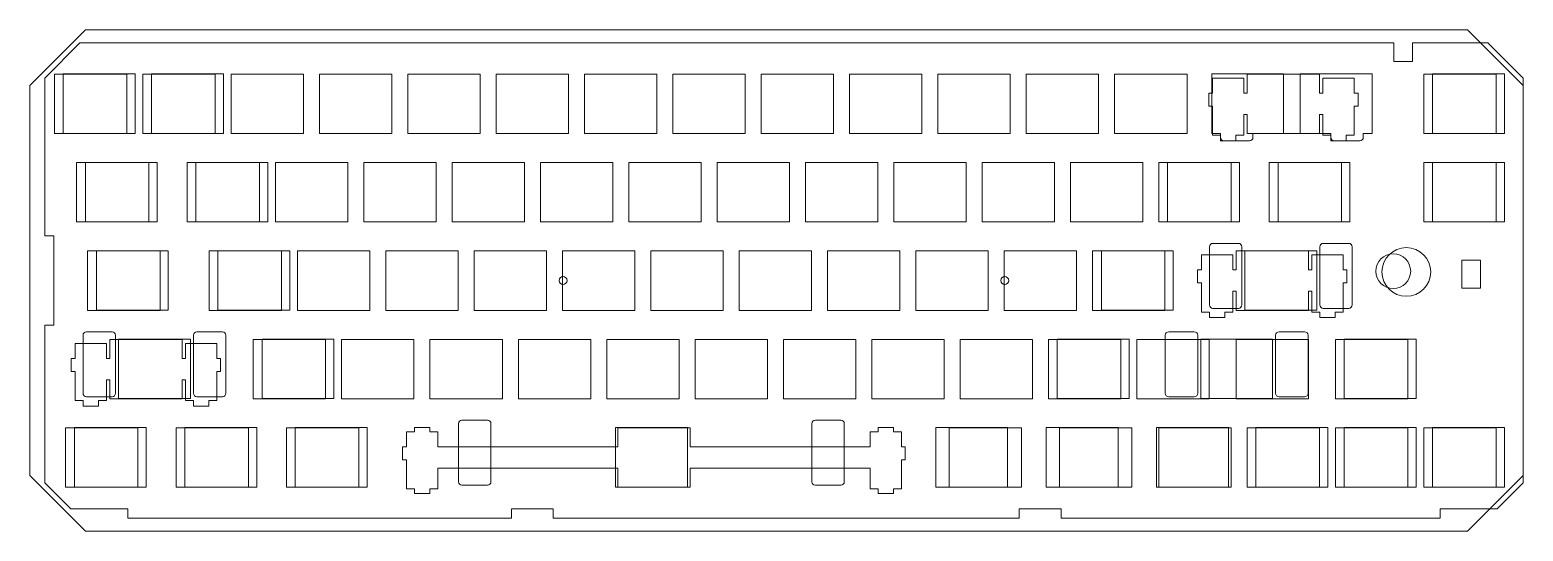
# Model space of a CAD drawing. Header units: millimetres. Extents: x 0 to 322, y 0 to 108.
import ezdxf

# ---------------------------------------------------------------- set-up
doc = ezdxf.new("R2010")
doc.units = ezdxf.units.MM
doc.layers.get('0').update_dxf_attribs({"lineweight": 0})

msp = doc.modelspace()

# ---------------------------------------------------------------- linework, layer by layer
for p, q in [((0, 96), (12, 108)), ((12, 108), (310, 108)), ((310, 108), (322, 96)), ((5.32039, 98.4682), (20.9198, 98.4682)), ((5.32039, 85.6677), (5.32039, 98.4682)), ((20.9198, 98.4682), (20.9198, 85.6677)), ((24.3704, 98.4682), (39.9698, 98.4682)), ((24.3704, 85.6677), (24.3704, 98.4682)), ((39.9698, 98.4682), (39.9698, 85.6677)), ((43.4203, 98.4682), (59.0198, 98.4682)), ((43.4203, 85.6677), (43.4203, 98.4682)), ((59.0198, 98.4682), (59.0198, 85.6677)), ((62.4703, 98.4682), (78.0698, 98.4682)), ((62.4703, 85.6677), (62.4703, 98.4682)), ((78.0698, 98.4682), (78.0698, 85.6677)), ((81.5203, 98.4682), (97.1184, 98.4682)), ((81.5203, 85.6677), (81.5203, 98.4682)), ((97.1184, 98.4682), (97.1184, 85.6677)), ((100.5703, 98.4682), (116.168, 98.4682)), ((100.5703, 85.6677), (100.5703, 98.4682)), ((116.168, 98.4682), (116.168, 85.6677)), ((119.619, 98.4682), (135.22, 98.4682)), ((119.619, 85.6677), (119.619, 98.4682)), ((135.22, 98.4682), (135.22, 85.6677)), ((138.67, 98.4682), (154.27, 98.4682)), ((138.67, 85.6677), (138.67, 98.4682)), ((154.27, 98.4682), (154.27, 85.6677)), ((157.72, 98.4682), (173.32, 98.4682)), ((157.72, 85.6677), (157.72, 98.4682)), ((173.32, 98.4682), (173.32, 85.6677)), ((176.77, 98.4682), (192.37, 98.4682)), ((176.77, 85.6677), (176.77, 98.4682)), ((192.37, 98.4682), (192.37, 85.6677)), ((195.82, 98.4682), (211.42, 98.4682)), ((195.82, 85.6677), (195.82, 98.4682)), ((211.42, 98.4682), (211.42, 85.6677)), ((214.87, 98.4682), (230.47, 98.4682)), ((214.87, 85.6677), (214.87, 98.4682)), ((230.47, 98.4682), (230.47, 85.6677)), ((233.92, 98.4682), (249.52, 98.4682)), ((233.92, 85.6677), (233.92, 98.4682)), ((249.52, 98.4682), (249.52, 85.6677)), ((261.769, 97.5976), (255.02, 97.5976)), ((255.02, 97.5976), (255.02, 94.3672)), ((261.769, 94.3672), (261.769, 97.5976)), ((262.495, 98.4682), (262.495, 94.3672)), ((278.095, 98.4682), (262.495, 98.4682)), ((278.095, 94.3672), (278.095, 98.4682)), ((285.569, 97.5976), (278.82, 97.5976)), ((278.82, 97.5976), (278.82, 94.3672)), ((285.569, 94.3672), (285.569, 97.5976)), ((300.595, 98.4682), (316.195, 98.4682)), ((300.595, 85.6677), (300.595, 98.4682)), ((316.195, 98.4682), (316.195, 85.6677)), ((0, 12), (0, 96)), ((255.02, 94.3672), (254.194, 94.3672)), ((254.194, 94.3672), (254.194, 91.5672)), ((262.495, 94.3672), (261.769, 94.3672)), ((278.82, 94.3672), (278.095, 94.3672)), ((286.395, 94.3672), (285.569, 94.3672)), ((286.395, 91.5672), (286.395, 94.3672)), ((322, 96), (322, 12)), ((254.194, 91.5672), (255.02, 91.5672)), ((255.02, 91.5672), (255.02, 85.2969)), ((285.569, 85.2969), (285.569, 91.5672)), ((285.569, 91.5672), (286.395, 91.5672)), ((261.769, 85.2969), (261.769, 89.7673)), ((261.769, 89.7673), (262.495, 89.7673)), ((262.495, 89.7673), (262.495, 85.6677)), ((278.095, 85.6677), (278.095, 89.7673)), ((278.095, 89.7673), (278.82, 89.7673)), ((278.82, 89.7673), (278.82, 85.2969)), ((20.9198, 85.6677), (5.32039, 85.6677)), ((39.9698, 85.6677), (24.3704, 85.6677)), ((59.0198, 85.6677), (43.4203, 85.6677)), ((78.0698, 85.6677), (62.4703, 85.6677)), ((97.1184, 85.6677), (81.5203, 85.6677)), ((116.168, 85.6677), (100.5703, 85.6677)), ((135.22, 85.6677), (119.619, 85.6677)), ((154.27, 85.6677), (138.67, 85.6677)), ((173.32, 85.6677), (157.72, 85.6677)), ((192.37, 85.6677), (176.77, 85.6677)), ((211.42, 85.6677), (195.82, 85.6677)), ((230.47, 85.6677), (214.87, 85.6677)), ((249.52, 85.6677), (233.92, 85.6677)), ((255.02, 85.2969), (256.743, 85.2969)), ((256.743, 85.2969), (256.743, 84.0982)), ((256.743, 84.0982), (260.045, 84.0982)), ((260.045, 84.0982), (260.045, 85.2969)), ((260.045, 85.2969), (261.769, 85.2969)), ((262.495, 85.6677), (278.095, 85.6677)), ((278.82, 85.2969), (280.545, 85.2969)), ((280.545, 85.2969), (280.545, 84.0982)), ((280.545, 84.0982), (283.845, 84.0982)), ((283.845, 84.0982), (283.845, 85.2969)), ((283.845, 85.2969), (285.569, 85.2969)), ((316.195, 85.6677), (300.595, 85.6677)), ((10.08153, 79.4182), (25.6823, 79.4182)), ((10.08153, 66.6177), (10.08153, 79.4182)), ((25.6823, 79.4182), (25.6823, 66.6177)), ((33.8954, 79.4182), (49.4948, 79.4182)), ((33.8954, 66.6177), (33.8954, 79.4182)), ((49.4948, 79.4182), (49.4948, 66.6177)), ((52.9453, 79.4182), (68.5448, 79.4182)), ((52.9453, 66.6177), (52.9453, 79.4182)), ((68.5448, 79.4182), (68.5448, 66.6177)), ((71.9953, 79.4182), (87.5948, 79.4182)), ((71.9953, 66.6177), (71.9953, 79.4182)), ((87.5948, 79.4182), (87.5948, 66.6177)), ((91.0453, 79.4182), (106.645, 79.4182)), ((91.0453, 66.6177), (91.0453, 79.4182)), ((106.645, 79.4182), (106.645, 66.6177)), ((110.095, 79.4182), (125.695, 79.4182)), ((110.095, 66.6177), (110.095, 79.4182)), ((125.695, 79.4182), (125.695, 66.6177)), ((129.144, 79.4182), (144.745, 79.4182)), ((129.144, 66.6177), (129.144, 79.4182)), ((144.745, 79.4182), (144.745, 66.6177)), ((148.195, 79.4182), (163.795, 79.4182)), ((148.195, 66.6177), (148.195, 79.4182)), ((163.795, 79.4182), (163.795, 66.6177)), ((167.245, 79.4182), (182.845, 79.4182)), ((167.245, 66.6177), (167.245, 79.4182)), ((182.845, 79.4182), (182.845, 66.6177)), ((186.295, 79.4182), (201.895, 79.4182)), ((186.295, 66.6177), (186.295, 79.4182)), ((201.895, 79.4182), (201.895, 66.6177)), ((205.345, 79.4182), (220.945, 79.4182)), ((205.345, 66.6177), (205.345, 79.4182)), ((220.945, 79.4182), (220.945, 66.6177)), ((224.395, 79.4182), (239.995, 79.4182)), ((224.395, 66.6177), (224.395, 79.4182)), ((239.995, 79.4182), (239.995, 66.6177)), ((243.445, 79.4182), (259.045, 79.4182)), ((243.445, 66.6177), (243.445, 79.4182)), ((259.045, 79.4182), (259.045, 66.6177)), ((267.256, 79.4182), (282.857, 79.4182)), ((267.256, 66.6177), (267.256, 79.4182)), ((282.857, 79.4182), (282.857, 66.6177)), ((300.595, 79.4182), (316.195, 79.4182)), ((300.595, 66.6177), (300.595, 79.4182)), ((316.195, 79.4182), (316.195, 66.6177)), ((25.6823, 66.6177), (10.08153, 66.6177)), ((49.4948, 66.6177), (33.8954, 66.6177)), ((68.5448, 66.6177), (52.9453, 66.6177)), ((87.5948, 66.6177), (71.9953, 66.6177)), ((106.645, 66.6177), (91.0453, 66.6177)), ((125.695, 66.6177), (110.095, 66.6177)), ((144.745, 66.6177), (129.144, 66.6177)), ((163.795, 66.6177), (148.195, 66.6177)), ((182.845, 66.6177), (167.245, 66.6177)), ((201.895, 66.6177), (186.295, 66.6177)), ((220.945, 66.6177), (205.345, 66.6177)), ((239.995, 66.6177), (224.395, 66.6177)), ((259.045, 66.6177), (243.445, 66.6177)), ((282.857, 66.6177), (267.256, 66.6177)), ((316.195, 66.6177), (300.595, 66.6177)), ((12.46278, 60.3682), (28.0622, 60.3682)), ((12.46278, 47.5677), (12.46278, 60.3682)), ((28.0622, 60.3682), (28.0622, 47.5677)), ((38.6565, 60.3682), (54.2573, 60.3682)), ((38.6565, 47.5677), (38.6565, 60.3682)), ((54.2573, 60.3682), (54.2573, 47.5677)), ((57.7064, 60.3682), (73.3073, 60.3682)), ((57.7064, 47.5677), (57.7064, 60.3682)), ((73.3073, 60.3682), (73.3073, 47.5677)), ((76.7564, 60.3682), (92.3573, 60.3682)), ((76.7564, 47.5677), (76.7564, 60.3682)), ((92.3573, 60.3682), (92.3573, 47.5677)), ((95.8064, 60.3682), (111.407, 60.3682)), ((95.8064, 47.5677), (95.8064, 60.3682)), ((111.407, 60.3682), (111.407, 47.5677)), ((114.856, 60.3682), (130.457, 60.3682)), ((114.856, 47.5677), (114.856, 60.3682)), ((130.457, 60.3682), (130.457, 47.5677)), ((133.906, 60.3682), (149.507, 60.3682)), ((133.906, 47.5677), (133.906, 60.3682)), ((149.507, 60.3682), (149.507, 47.5677)), ((152.956, 60.3682), (168.557, 60.3682)), ((152.956, 47.5677), (152.956, 60.3682)), ((168.557, 60.3682), (168.557, 47.5677)), ((172.006, 60.3682), (187.607, 60.3682)), ((172.006, 47.5677), (172.006, 60.3682)), ((187.607, 60.3682), (187.607, 47.5677)), ((191.056, 60.3682), (206.657, 60.3682)), ((191.056, 47.5677), (191.056, 60.3682)), ((206.657, 60.3682), (206.657, 47.5677)), ((210.106, 60.3682), (225.707, 60.3682)), ((210.106, 47.5677), (210.106, 60.3682)), ((225.707, 60.3682), (225.707, 47.5677)), ((229.156, 60.3682), (244.757, 60.3682)), ((229.156, 47.5677), (229.156, 60.3682)), ((244.757, 60.3682), (244.757, 47.5677)), ((259.388, 59.4976), (252.638, 59.4976)), ((252.638, 59.4976), (252.638, 56.2672)), ((259.388, 56.2672), (259.388, 59.4976)), ((260.111, 60.3682), (260.111, 56.2672)), ((275.712, 60.3682), (260.111, 60.3682)), ((275.712, 56.2672), (275.712, 60.3682)), ((283.188, 59.4976), (276.439, 59.4976)), ((276.439, 59.4976), (276.439, 56.2672)), ((283.188, 56.2672), (283.188, 59.4976)), ((252.638, 56.2672), (251.813, 56.2672)), ((251.813, 56.2672), (251.813, 53.4672)), ((260.111, 56.2672), (259.388, 56.2672)), ((276.439, 56.2672), (275.712, 56.2672)), ((284.012, 56.2672), (283.188, 56.2672)), ((284.012, 53.4672), (284.012, 56.2672)), ((251.813, 53.4672), (252.638, 53.4672)), ((252.638, 53.4672), (252.638, 47.1983)), ((259.388, 47.1983), (259.388, 51.6673)), ((259.388, 51.6673), (260.111, 51.6673)), ((260.111, 51.6673), (260.111, 47.5677)), ((275.712, 47.5677), (275.712, 51.6673)), ((275.712, 51.6673), (276.439, 51.6673)), ((276.439, 51.6673), (276.439, 47.1983)), ((283.188, 47.1983), (283.188, 53.4672)), ((283.188, 53.4672), (284.012, 53.4672)), ((28.0622, 47.5677), (12.46278, 47.5677)), ((54.2573, 47.5677), (38.6565, 47.5677)), ((73.3073, 47.5677), (57.7064, 47.5677)), ((92.3573, 47.5677), (76.7564, 47.5677)), ((111.407, 47.5677), (95.8064, 47.5677)), ((130.457, 47.5677), (114.856, 47.5677)), ((149.507, 47.5677), (133.906, 47.5677)), ((168.557, 47.5677), (152.956, 47.5677)), ((187.607, 47.5677), (172.006, 47.5677)), ((206.657, 47.5677), (191.056, 47.5677)), ((225.707, 47.5677), (210.106, 47.5677)), ((244.757, 47.5677), (229.156, 47.5677)), ((252.638, 47.1983), (254.362, 47.1983)), ((254.362, 47.1983), (254.362, 45.9982)), ((254.362, 45.9982), (257.661, 45.9982)), ((257.661, 45.9982), (257.661, 47.1983)), ((257.661, 47.1983), (259.388, 47.1983)), ((260.111, 47.5677), (275.712, 47.5677)), ((276.439, 47.1983), (278.162, 47.1983)), ((278.162, 47.1983), (278.162, 45.9982)), ((278.162, 45.9982), (281.463, 45.9982)), ((281.463, 45.9982), (281.463, 47.1983)), ((281.463, 47.1983), (283.188, 47.1983)), ((16.5004, 40.4474), (9.7508, 40.4474)), ((9.7508, 40.4474), (9.7508, 37.2173)), ((16.5004, 37.2173), (16.5004, 40.4474)), ((17.2253, 41.3183), (17.2253, 37.2173)), ((32.826, 41.3183), (17.2253, 41.3183)), ((32.826, 37.2173), (32.826, 41.3183)), ((40.3004, 40.4474), (33.5509, 40.4474)), ((33.5509, 40.4474), (33.5509, 37.2173)), ((40.3004, 37.2173), (40.3004, 40.4474)), ((48.1814, 41.3183), (63.7823, 41.3183)), ((48.1814, 28.5177), (48.1814, 41.3183)), ((63.7823, 41.3183), (63.7823, 28.5177)), ((67.2314, 41.3183), (82.8323, 41.3183)), ((67.2314, 28.5177), (67.2314, 41.3183)), ((82.8323, 41.3183), (82.8323, 28.5177)), ((86.2814, 41.3183), (101.8823, 41.3183)), ((86.2814, 28.5177), (86.2814, 41.3183)), ((101.8823, 41.3183), (101.8823, 28.5177)), ((105.331, 41.3183), (120.932, 41.3183)), ((105.331, 28.5177), (105.331, 41.3183)), ((120.932, 41.3183), (120.932, 28.5177)), ((124.381, 41.3183), (139.982, 41.3183)), ((124.381, 28.5177), (124.381, 41.3183)), ((139.982, 41.3183), (139.982, 28.5177)), ((143.431, 41.3183), (159.032, 41.3183)), ((143.431, 28.5177), (143.431, 41.3183)), ((159.032, 41.3183), (159.032, 28.5177)), ((162.481, 41.3183), (178.082, 41.3183)), ((162.481, 28.5177), (162.481, 41.3183)), ((178.082, 41.3183), (178.082, 28.5177)), ((181.531, 41.3183), (197.132, 41.3183)), ((181.531, 28.5177), (181.531, 41.3183)), ((197.132, 41.3183), (197.132, 28.5177)), ((200.581, 41.3183), (216.182, 41.3183)), ((200.581, 28.5177), (200.581, 41.3183)), ((216.182, 41.3183), (216.182, 28.5177)), ((219.631, 41.3183), (235.232, 41.3183)), ((219.631, 28.5177), (219.631, 41.3183)), ((235.232, 41.3183), (235.232, 28.5177)), ((238.681, 41.3183), (254.282, 41.3183)), ((238.681, 28.5177), (238.681, 41.3183)), ((254.282, 41.3183), (254.282, 28.5177)), ((260.111, 41.3183), (275.712, 41.3183)), ((260.111, 28.5177), (260.111, 41.3183)), ((275.712, 41.3183), (275.712, 28.5177)), ((281.545, 41.3183), (297.145, 41.3183)), ((281.545, 28.5177), (281.545, 41.3183)), ((297.145, 41.3183), (297.145, 28.5177)), ((9.7508, 37.2173), (8.92533, 37.2173)), ((8.92533, 37.2173), (8.92533, 34.4171)), ((17.2253, 37.2173), (16.5004, 37.2173)), ((33.5509, 37.2173), (32.826, 37.2173)), ((41.1259, 37.2173), (40.3004, 37.2173)), ((41.1259, 34.4171), (41.1259, 37.2173)), ((8.92533, 34.4171), (9.7508, 34.4171)), ((9.7508, 34.4171), (9.7508, 28.147)), ((16.5004, 28.147), (16.5004, 32.6174)), ((16.5004, 32.6174), (17.2253, 32.6174)), ((17.2253, 32.6174), (17.2253, 28.5177)), ((32.826, 28.5177), (32.826, 32.6174)), ((32.826, 32.6174), (33.5509, 32.6174)), ((33.5509, 32.6174), (33.5509, 28.147)), ((40.3004, 28.147), (40.3004, 34.4171)), ((40.3004, 34.4171), (41.1259, 34.4171)), ((9.7508, 28.147), (11.47609, 28.147)), ((11.47609, 28.147), (11.47609, 26.9481)), ((11.47609, 26.9481), (14.7751, 26.9481)), ((14.7751, 26.9481), (14.7751, 28.147)), ((14.7751, 28.147), (16.5004, 28.147)), ((17.2253, 28.5177), (32.826, 28.5177)), ((33.5509, 28.147), (35.2762, 28.147)), ((35.2762, 28.147), (35.2762, 26.9481)), ((35.2762, 26.9481), (38.5752, 26.9481)), ((38.5752, 26.9481), (38.5752, 28.147)), ((38.5752, 28.147), (40.3004, 28.147)), ((63.7823, 28.5177), (48.1814, 28.5177)), ((82.8323, 28.5177), (67.2314, 28.5177)), ((101.8823, 28.5177), (86.2814, 28.5177)), ((120.932, 28.5177), (105.331, 28.5177)), ((139.982, 28.5177), (124.381, 28.5177)), ((159.032, 28.5177), (143.431, 28.5177)), ((178.082, 28.5177), (162.481, 28.5177)), ((197.132, 28.5177), (181.531, 28.5177)), ((216.182, 28.5177), (200.581, 28.5177)), ((235.232, 28.5177), (219.631, 28.5177)), ((254.282, 28.5177), (238.681, 28.5177)), ((275.712, 28.5177), (260.111, 28.5177)), ((297.145, 28.5177), (281.545, 28.5177)), ((7.70028, 22.2683), (23.301, 22.2683)), ((7.70028, 9.46772), (7.70028, 22.2683)), ((23.301, 22.2683), (23.301, 9.46772)), ((31.5128, 22.2683), (47.1122, 22.2683)), ((31.5128, 9.46772), (31.5128, 22.2683)), ((47.1122, 22.2683), (47.1122, 9.46772)), ((55.3252, 22.2683), (70.9261, 22.2683)), ((55.3252, 9.46772), (55.3252, 22.2683)), ((70.9261, 22.2683), (70.9261, 9.46772)), ((82.912, 21.3974), (81.1884, 21.3974)), ((81.1884, 21.3974), (81.1884, 18.1673)), ((82.912, 22.3193), (82.912, 21.3974)), ((86.2126, 22.3193), (82.912, 22.3193)), ((86.2126, 21.3974), (86.2126, 22.3193)), ((87.9381, 21.3974), (86.2126, 21.3974)), ((87.9381, 18.1673), (87.9381, 21.3974)), ((142.362, 22.2683), (126.763, 22.2683)), ((126.763, 22.2683), (126.763, 18.1673)), ((142.362, 18.1673), (142.362, 22.2683)), ((182.912, 21.3974), (181.189, 21.3974)), ((181.189, 21.3974), (181.189, 18.1673)), ((186.213, 22.3193), (182.912, 22.3193)), ((182.912, 22.3193), (182.912, 21.3974)), ((186.213, 21.3974), (186.213, 22.3193)), ((187.938, 21.3974), (186.213, 21.3974)), ((187.938, 18.1673), (187.938, 21.3974)), ((198.2, 22.2683), (213.801, 22.2683)), ((198.2, 9.46772), (198.2, 22.2683)), ((213.801, 22.2683), (213.801, 9.46772)), ((222.013, 22.2683), (237.612, 22.2683)), ((222.013, 9.46772), (222.013, 22.2683)), ((237.612, 22.2683), (237.612, 9.46772)), ((243.445, 22.2683), (259.045, 22.2683)), ((243.445, 9.46772), (243.445, 22.2683)), ((259.045, 22.2683), (259.045, 9.46772)), ((262.495, 22.2683), (278.095, 22.2683)), ((262.495, 9.46772), (262.495, 22.2683)), ((278.095, 22.2683), (278.095, 9.46772)), ((281.545, 22.2683), (297.145, 22.2683)), ((281.545, 9.46772), (281.545, 22.2683)), ((297.145, 22.2683), (297.145, 9.46772)), ((300.595, 22.2683), (316.195, 22.2683)), ((300.595, 9.46772), (300.595, 22.2683)), ((316.195, 22.2683), (316.195, 9.46772)), ((81.1884, 18.1673), (80.3629, 18.1673)), ((80.3629, 18.1673), (80.3629, 15.36712)), ((126.763, 18.1673), (87.9381, 18.1673)), ((181.189, 18.1673), (142.362, 18.1673)), ((188.762, 18.1673), (187.938, 18.1673)), ((188.762, 15.36712), (188.762, 18.1673)), ((80.3629, 15.36712), (81.1884, 15.36712)), ((81.1884, 15.36712), (81.1884, 9.09841)), ((87.9381, 9.09841), (87.9381, 13.56876)), ((87.9381, 13.56876), (126.763, 13.56876)), ((126.763, 13.56876), (126.763, 9.46772)), ((142.362, 9.46772), (142.362, 13.56876)), ((142.362, 13.56876), (181.189, 13.56876)), ((181.189, 13.56876), (181.189, 9.09841)), ((187.938, 9.09841), (187.938, 15.36712)), ((187.938, 15.36712), (188.762, 15.36712)), ((12, 0), (0, 12)), ((322, 12), (310, 0)), ((23.301, 9.46772), (7.70028, 9.46772)), ((47.1122, 9.46772), (31.5128, 9.46772)), ((70.9261, 9.46772), (55.3252, 9.46772)), ((81.1884, 9.09841), (82.912, 9.09841)), ((82.912, 9.09841), (82.912, 8.11724)), ((82.912, 8.11724), (86.2126, 8.11724)), ((86.2126, 8.11724), (86.2126, 9.09841)), ((86.2126, 9.09841), (87.9381, 9.09841)), ((126.763, 9.46772), (142.362, 9.46772)), ((181.189, 9.09841), (182.912, 9.09841)), ((182.912, 9.09841), (182.912, 8.11724)), ((182.912, 8.11724), (186.213, 8.11724)), ((186.213, 8.11724), (186.213, 9.09841)), ((186.213, 9.09841), (187.938, 9.09841)), ((213.801, 9.46772), (198.2, 9.46772)), ((237.612, 9.46772), (222.013, 9.46772)), ((259.045, 9.46772), (243.445, 9.46772)), ((278.095, 9.46772), (262.495, 9.46772)), ((297.145, 9.46772), (281.545, 9.46772)), ((316.195, 9.46772), (300.595, 9.46772)), ((12, 0), (310, 0))]:
    msp.add_line(p, q)
at = {"color": 5}
for points in [[(21.1, 2.8), (21.1, 4.8), (8.8, 4.8), (3.2, 10.4), (3.2, 44.4), (5.2, 44.4), (5.2, 63.6), (3.2, 63.6), (3.2, 97.6), (10.8, 105.2), (294.1125, 105.2), (294.1125, 101.2), (296.1125, 101.2), (298.1125, 101.2), (298.1125, 105.2), (314.4, 105.2), (322, 97.6), (322, 10.4), (316.4, 4.8), (304.1, 4.8), (304.1, 2.8), (222.35, 2.8), (222.35, 4.8), (213.35, 4.8), (213.35, 2.8), (112.85, 2.8), (112.85, 4.8), (103.85, 4.8), (103.85, 2.8)], [(308.8125, 52.35), (312.8125, 52.35), (312.8125, 58.35), (308.8125, 58.35)]]:
    msp.add_lwpolyline(points, close=True, dxfattribs=at)
at = {"color": 5, "lineweight": 0}
for points in [[(7.2125, 85.7), (22.7125, 85.7), (22.7125, 98.5), (7.2125, 98.5)], [(26.2625, 85.7), (41.7625, 85.7), (41.7625, 98.5), (26.2625, 98.5)], [(302.4875, 85.7), (317.9875, 85.7), (317.9875, 98.5), (302.4875, 98.5)], [(11.975, 66.65), (27.475, 66.65), (27.475, 79.45), (11.975, 79.45)], [(35.7875, 66.65), (51.2875, 66.65), (51.2875, 79.45), (35.7875, 79.45)], [(245.3375, 66.65), (260.8375, 66.65), (260.8375, 79.45), (245.3375, 79.45)], [(269.15, 66.65), (284.65, 66.65), (284.65, 79.45), (269.15, 79.45)], [(302.4875, 66.65), (317.9875, 66.65), (317.9875, 79.45), (302.4875, 79.45)], [(14.35625, 47.6), (29.85625, 47.6), (29.85625, 60.4), (14.35625, 60.4)], [(40.55, 47.6), (56.05, 47.6), (56.05, 60.4), (40.55, 60.4)], [(231.05, 47.6), (246.55, 47.6), (246.55, 60.4), (231.05, 60.4)], [(262.00625, 47.6), (277.50625, 47.6), (277.50625, 60.4), (262.00625, 60.4)], [(19.11875, 28.55), (34.61875, 28.55), (34.61875, 41.35), (19.11875, 41.35)], [(50.075, 28.55), (65.575, 28.55), (65.575, 41.35), (50.075, 41.35)], [(221.525, 28.55), (237.025, 28.55), (237.025, 41.35), (221.525, 41.35)], [(252.48125, 28.55), (267.98125, 28.55), (267.98125, 41.35), (252.48125, 41.35)], [(283.4375, 28.55), (298.9375, 28.55), (298.9375, 41.35), (283.4375, 41.35)], [(9.59375, 9.5), (25.09375, 9.5), (25.09375, 22.3), (9.59375, 22.3)], [(33.40625, 9.5), (48.90625, 9.5), (48.90625, 22.3), (33.40625, 22.3)], [(57.21875, 9.5), (72.71875, 9.5), (72.71875, 22.3), (57.21875, 22.3)], [(126.275, 9.5), (141.775, 9.5), (141.775, 22.3), (126.275, 22.3)], [(210.83125, 9.5), (195.33125, 9.5), (195.33125, 22.3), (210.83125, 22.3)], [(219.14375, 9.5), (234.64375, 9.5), (234.64375, 22.3), (219.14375, 22.3)], [(242.95625, 9.5), (258.45625, 9.5), (258.45625, 22.3), (242.95625, 22.3)], [(264.3875, 9.5), (279.8875, 9.5), (279.8875, 22.3), (264.3875, 22.3)], [(283.4375, 9.5), (298.9375, 9.5), (298.9375, 22.3), (283.4375, 22.3)], [(302.4875, 9.5), (317.9875, 9.5), (317.9875, 22.3), (302.4875, 22.3)]]:
    msp.add_lwpolyline(points, close=True, dxfattribs=at)
for points in [[(254.8625, 85.7), (254.8625, 98.5), (270.3625, 98.5), (270.3625, 85.7), (263.7375, 85.7), (263.7375, 84.85, -0.414213562), (262.9875, 84.1), (257.4875, 84.1, -0.414213562), (256.7375, 84.85), (256.7375, 85.7)], [(289.4125, 98.5), (289.4125, 85.7), (287.5375, 85.7), (287.5375, 84.85, -0.414213562), (286.7875, 84.1), (281.2875, 84.1, -0.414213562), (280.5375, 84.85), (280.5375, 85.7), (273.9125, 85.7), (273.9125, 98.5)], [(261.35625, 48.75), (261.35625, 61.25, 0.414213562), (260.60625, 62), (255.10625, 62, 0.414213562), (254.35625, 61.25), (254.35625, 48.75, 0.414213562), (255.10625, 48), (260.60625, 48, 0.414213562)], [(285.15625, 48.75), (285.15625, 61.25, 0.414213562), (284.40625, 62), (278.90625, 62, 0.414213562), (278.15625, 61.25), (278.15625, 48.75, 0.414213562), (278.90625, 48), (284.40625, 48, 0.414213562)], [(18.46875, 29.7), (18.46875, 42.2, 0.414213562), (17.71875, 42.95), (12.21875, 42.95, 0.414213562), (11.46875, 42.2), (11.46875, 29.7, 0.414213562), (12.21875, 28.95), (17.71875, 28.95, 0.414213562)], [(42.26875, 29.7), (42.26875, 42.2, 0.414213562), (41.51875, 42.95), (36.01875, 42.95, 0.414213562), (35.26875, 42.2), (35.26875, 29.7, 0.414213562), (36.01875, 28.95), (41.51875, 28.95, 0.414213562)], [(251.83125, 29.7), (251.83125, 42.2, 0.414213562), (251.08125, 42.95), (245.58125, 42.95, 0.414213562), (244.83125, 42.2), (244.83125, 29.7, 0.414213562), (245.58125, 28.95), (251.08125, 28.95, 0.414213562)], [(275.63125, 29.7), (275.63125, 42.2, 0.414213562), (274.88125, 42.95), (269.38125, 42.95, 0.414213562), (268.63125, 42.2), (268.63125, 29.7, 0.414213562), (269.38125, 28.95), (274.88125, 28.95, 0.414213562)], [(99.425, 10.65), (99.425, 23.15, 0.414213562), (98.675, 23.9), (93.175, 23.9, 0.414213562), (92.425, 23.15), (92.425, 10.65, 0.414213562), (93.175, 9.9), (98.675, 9.9, 0.414213562)], [(175.625, 10.65), (175.625, 23.15, 0.414213562), (174.875, 23.9), (169.375, 23.9, 0.414213562), (168.625, 23.15), (168.625, 10.65, 0.414213562), (169.375, 9.9), (174.875, 9.9, 0.414213562)]]:
    msp.add_lwpolyline(points, format="xyb", close=True, dxfattribs=at)
msp.add_circle((294, 56), 3.75)
for centre, radius in [((296.8125, 55.85), 5.25), ((114.975, 54), 0.85), ((210.225, 54), 0.85)]:
    msp.add_circle(centre, radius, dxfattribs=at)

doc.saveas('drawing.dxf')
